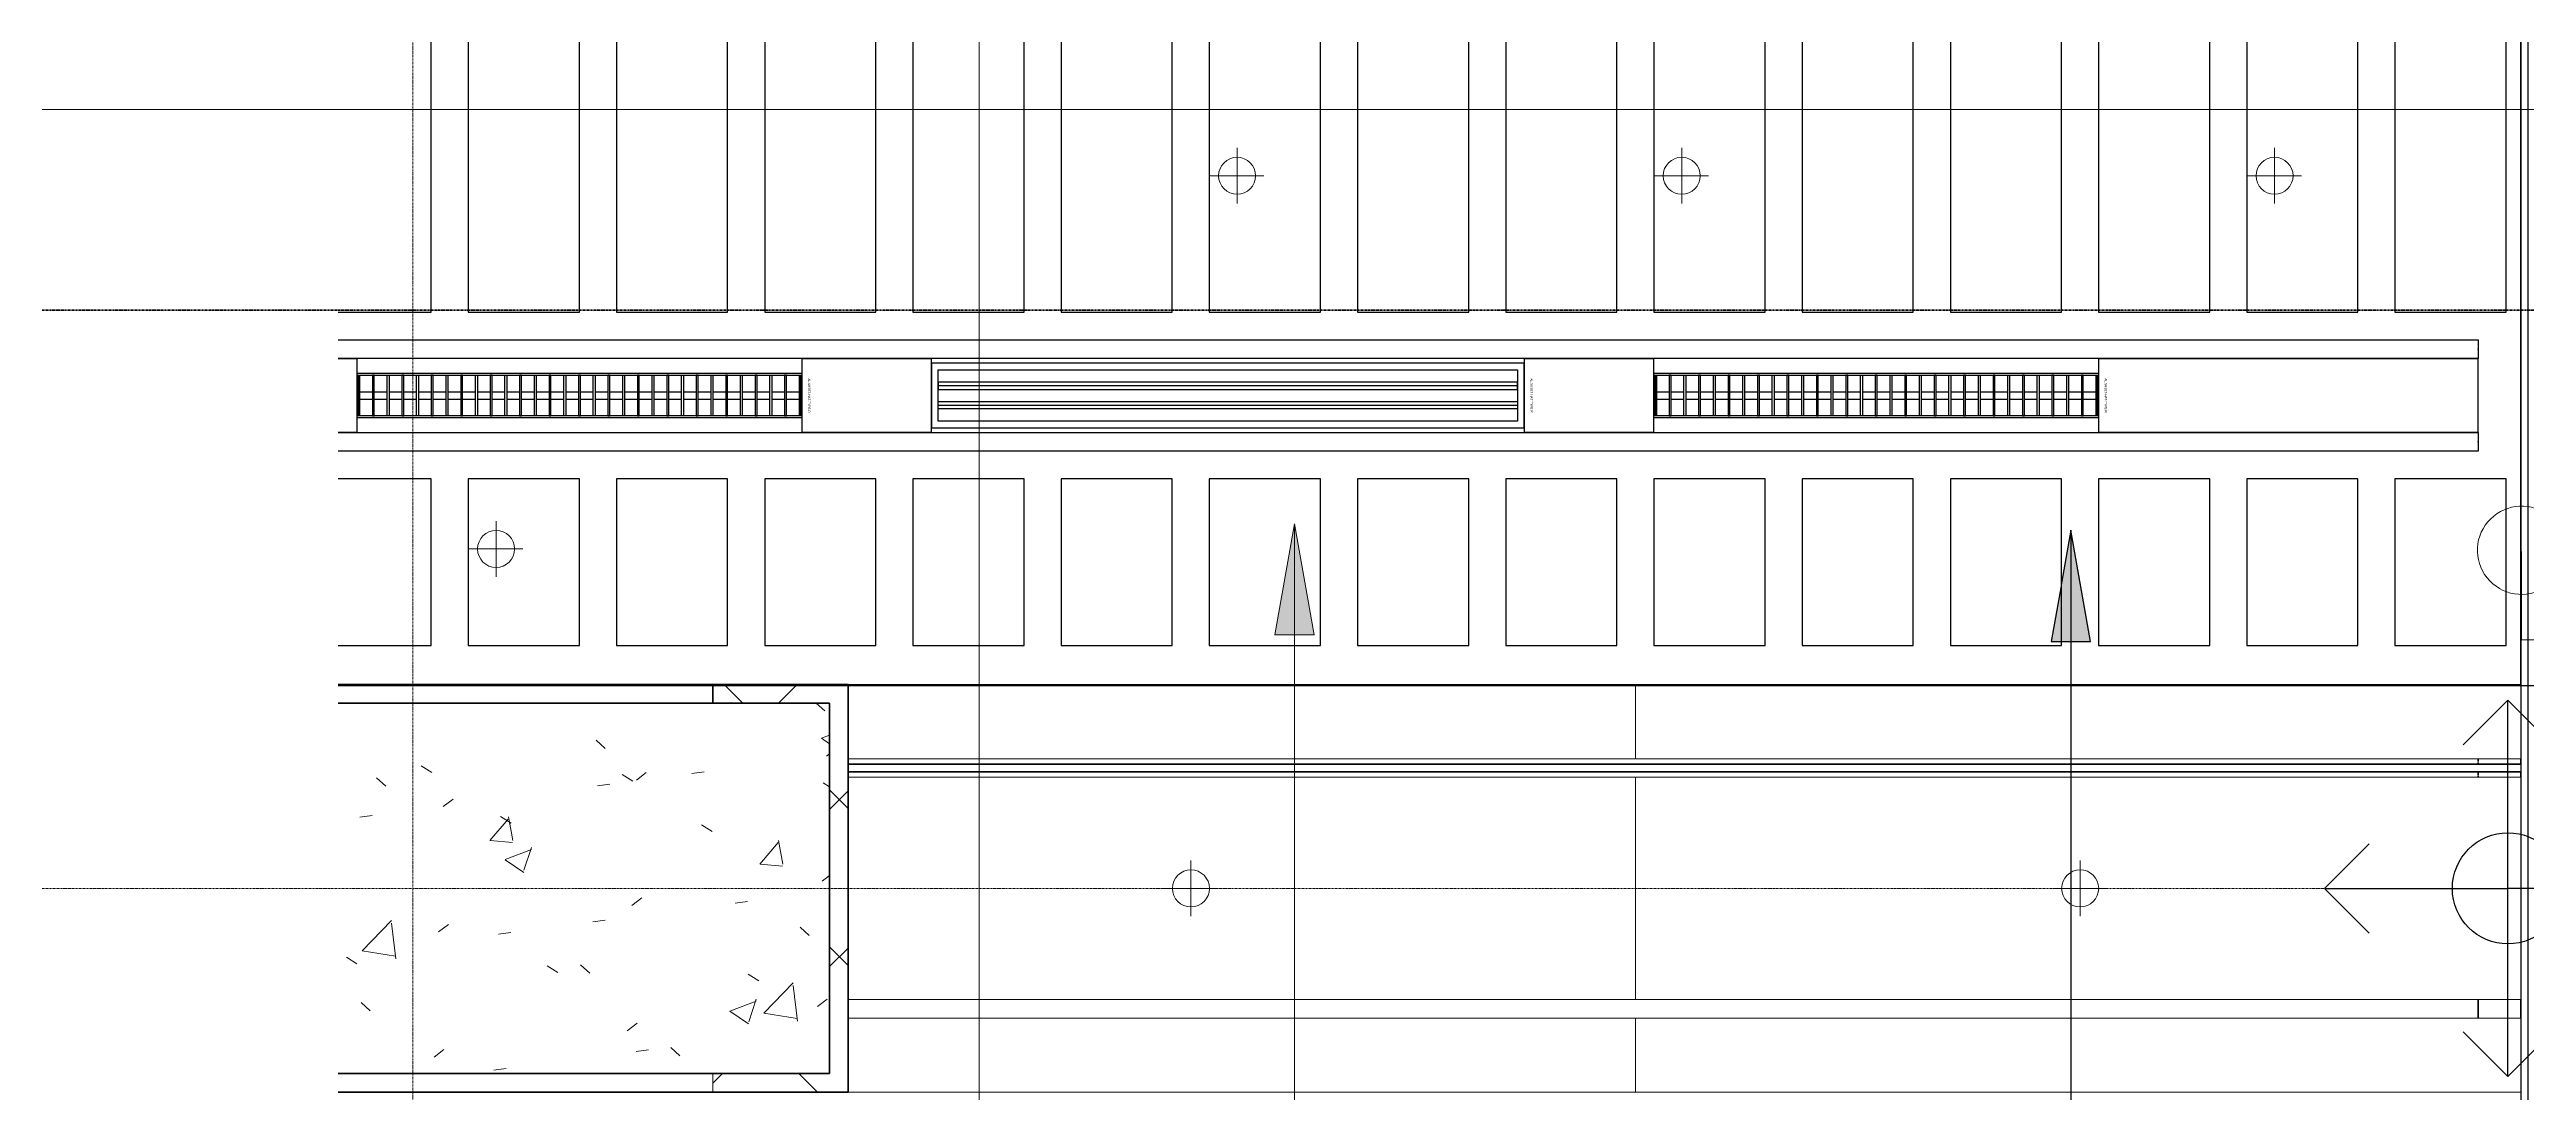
# Model space of a CAD drawing. Header units: millimetres. Extents: x -794868 to -715506, y -16735 to 22434.
# Drawn here: x -791263 to -784577, y 3028 to 5844 of the extents above; entities that cross this region are included whole.
import ezdxf
from ezdxf.enums import TextEntityAlignment as Align
from ezdxf.xclip import XClip

# ---------------------------------------------------------------- set-up
doc = ezdxf.new("R2010")
doc.units = ezdxf.units.MM
doc.header["$XCLIPFRAME"] = 0
doc.linetypes.add('- SOM Dash 1_8_', pattern=[4.7625, 3.175, -1.5875])
doc.linetypes.add('DPA_Grid _ Level 100', pattern=[10, 5.5, -1.6, 1.3, -1.6])
for name, color, linetype in [('000 - WIPEOUT', 250, 'Continuous'), ('001 - ASCESSORIES', 251, 'Continuous'), ('A04_TUBE SERIES', 2, 'Continuous'), ('A11_ALU.SOLID SHEET', 2, 'Continuous')]:
    doc.layers.add(name, color=color, linetype=linetype)
for name, color, linetype, lineweight in [('A-ANNO-NOTE', 3, 'Continuous', 25), ('A-COLS', 5, 'Continuous', 70), ('A-COLS-E', 1, 'Continuous', 35), ('A-DETL-GENF', 2, 'Continuous', 9), ('A-GLAZ-CURT', 2, 'Continuous', 9), ('A-WALL', 5, 'Continuous', 35), ('A-WALL-FNSH', 2, 'Continuous', 35), ('A-WALL-PATT', 1, 'Continuous', 35), ('E-LITE-EQPM', 2, 'Continuous', 9), ('G-ANNO-SECL', 3, 'Continuous', 9), ('G-ANNO-TEXT', 3, 'Continuous', 9), ('I-WALL-E', 2, 'Continuous', 35), ('S-GRID', 251, 'Continuous', 9), ('WALL-E', 2, 'Continuous', 35)]:
    doc.layers.add(name, color=color, linetype=linetype, lineweight=lineweight)
pattern_1 = [(45, (0, 0), (-212.13203, 212.13203), []), (135, (0, 0), (-212.13203, -212.13203), [])]

# ---------------------------------------------------------------- blocks, each defined once
blk = doc.blocks.new('M_Centreline - Centreline-12570908-4262-01 ENLARGED UPPER PLATFORM LEVEL - REFLECTED CEILING PLAN - SHEET 3')
at = {"layer": 'A-ANNO-NOTE', "lineweight": 18}
for p, q in [((-0.011, 0.592), (-0.011, -1.789)), ((-0.011, -1.789), (1.619, -1.789))]:
    blk.add_line(p, q, dxfattribs=at)
blk.add_arc((-0.011, 0.627), 1.191, 55.77551, 308.03717, dxfattribs=at)
blk = doc.blocks.new('DPA_AN_Setting out - Center-8732820-4262-01 ENLARGED UPPER PLATFORM LEVEL - REFLECTED CEILING PLAN - SHEET 3')
at = {"layer": 'A-ANNO-NOTE'}
for p, q in [((-1.206, 3.877), (0, 5.083)), ((1.206, 3.877), (0, 5.083)), ((0, 0), (0, 5.083)), ((-3.744, 1.206), (-4.95, 0)), ((3.744, 1.206), (4.95, 0)), ((-3.744, -1.206), (-4.95, 0)), ((-4.95, 0), (0, 0)), ((4.95, 0), (0, 0)), ((3.744, -1.206), (4.95, 0)), ((0, -5.083), (0, 0)), ((-1.206, -3.877), (0, -5.083)), ((1.206, -3.877), (0, -5.083))]:
    blk.add_line(p, q, dxfattribs=at)
blk.add_circle((0, 0), 1.5, dxfattribs=at)
blk = doc.blocks.new('DPA_AN_Section Line - UP-Left-16608795-4262-01 ENLARGED UPPER PLATFORM LEVEL - REFLECTED CEILING PLAN - SHEET 3')
at = {"layer": 'A-ANNO-NOTE', "lineweight": 9}
blk.add_line((7.5, 0), (170, 0), dxfattribs=at)
blk = doc.blocks.new('*U1978')
at = {"layer": 'S-GRID', "linetype": 'DPA_Grid _ Level 100'}
for p, q in [((-45600, -19375), (-45600, 17498.2)), ((23665.1, 0), (-49286.1, 0))]:
    blk.add_line(p, q, dxfattribs=at)
blk = doc.blocks.new('System Panel - DPA-AR_Metal Ceiling Rectangular Panel-13139266-4262-01 ENLARGED UPPER PLATFORM LEVEL - REFLECTED CEILING PLAN - SHEET 3')
at = {"layer": 'A-GLAZ-CURT'}
for p, q in [((-786982.4, 4129), (-789107.4, 4129)), ((-789107.4, 4129), (-789107.4, 3929)), ((-789107.4, 3929), (-789107.4, 4129)), ((-789107.4, 4129), (-786982.4, 4129)), ((-786982.4, 3929), (-786982.4, 4129)), ((-786982.4, 4129), (-786982.4, 3929)), ((-789107.4, 3929), (-786982.4, 3929)), ((-786982.4, 3929), (-789107.4, 3929))]:
    blk.add_line(p, q, dxfattribs=at)
blk = doc.blocks.new('System Panel - DPA-AR_Metal Ceiling Rectangular Panel-V15-4262-01 ENLARGED UPPER PLATFORM LEVEL - REFLECTED CEILING PLAN - SHEET 3')
at = {"layer": 'A-GLAZ-CURT'}
for p, q in [((-784592.4, 4129), (-786982.4, 4129)), ((-786982.4, 4129), (-786982.4, 3929)), ((-786982.4, 3929), (-786982.4, 4129)), ((-786982.4, 4129), (-784592.4, 4129)), ((-786982.4, 3929), (-784592.4, 3929)), ((-784592.4, 3929), (-786982.4, 3929))]:
    blk.add_line(p, q, dxfattribs=at)
blk = doc.blocks.new('System Panel - DPA-AR_Metal Ceiling Rectangular Panel-13139320-4262-01 ENLARGED UPPER PLATFORM LEVEL - REFLECTED CEILING PLAN - SHEET 3')
at = {"layer": 'A-GLAZ-CURT'}
for p, q in [((-786982.4, 3879), (-789107.4, 3879)), ((-789107.4, 3879), (-789107.4, 3279)), ((-789107.4, 3279), (-789107.4, 3879)), ((-789107.4, 3879), (-786982.4, 3879)), ((-786982.4, 3279), (-786982.4, 3879)), ((-786982.4, 3879), (-786982.4, 3279)), ((-789107.4, 3279), (-786982.4, 3279)), ((-786982.4, 3279), (-789107.4, 3279))]:
    blk.add_line(p, q, dxfattribs=at)
blk = doc.blocks.new('System Panel - DPA-AR_Metal Ceiling Rectangular Panel-13139299-4262-01 ENLARGED UPPER PLATFORM LEVEL - REFLECTED CEILING PLAN - SHEET 3')
at = {"layer": 'A-GLAZ-CURT'}
for p, q in [((-784592.3, 3879), (-786982.4, 3879)), ((-786982.4, 3879), (-786982.4, 3279)), ((-786982.4, 3279), (-786982.4, 3879)), ((-786982.4, 3879), (-784592.3, 3879)), ((-786982.4, 3279), (-784592.4, 3279)), ((-784592.4, 3279), (-786982.4, 3279))]:
    blk.add_line(p, q, dxfattribs=at)
blk = doc.blocks.new('*U685')
at = {"layer": 'A-GLAZ-CURT'}
for name, p in [('System Panel - DPA-AR_Metal Ceiling Rectangular Panel-13139266-4262-01 ENLARGED UPPER PLATFORM LEVEL - REFLECTED CEILING PLAN - SHEET 3', (744682.4, -3579)), ('System Panel - DPA-AR_Metal Ceiling Rectangular Panel-V15-4262-01 ENLARGED UPPER PLATFORM LEVEL - REFLECTED CEILING PLAN - SHEET 3', (744682.4, -3579)), ('System Panel - DPA-AR_Metal Ceiling Rectangular Panel-13139320-4262-01 ENLARGED UPPER PLATFORM LEVEL - REFLECTED CEILING PLAN - SHEET 3', (744682.4, -3579)), ('System Panel - DPA-AR_Metal Ceiling Rectangular Panel-13139299-4262-01 ENLARGED UPPER PLATFORM LEVEL - REFLECTED CEILING PLAN - SHEET 3', (744682.4, -3579)), ('System Panel - DPA-AR_Metal Ceiling Rectangular Panel-13139266-4262-01 ENLARGED UPPER PLATFORM LEVEL - REFLECTED CEILING PLAN - SHEET 3', (744682.4, -4479)), ('System Panel - DPA-AR_Metal Ceiling Rectangular Panel-V15-4262-01 ENLARGED UPPER PLATFORM LEVEL - REFLECTED CEILING PLAN - SHEET 3', (744682.4, -4479))]:
    blk.add_blockref(name, p, dxfattribs=at)
blk = doc.blocks.new('LGF_DL_SAA_LowPower_DL1a - LGF_DL_SAA_LowPower_DL1a-8832329-4160-01 UPPER PLATFORM LEVEL - REFLECTED CEILING PLAN')
at = {"layer": 'A-DETL-GENF'}
for p, q in [((0, 75), (0, -75)), ((72.5, 0), (-72.5, 0))]:
    blk.add_line(p, q, dxfattribs=at)
blk.add_circle((0, 0), 50, dxfattribs=at)
blk = doc.blocks.new('C-1-PP19-AR-4160-01-B_20250902-175713_EXDOWNLIGHT')
at = {"layer": 'E-LITE-EQPM', "extrusion": (0, 0, -1), "rotation": 180}
for p in [(43375, 1923.7), (42175, 1923.7), (40575, 1923.7), (45375, 916.3), (43499.6, 0), (41099.6, 0)]:
    blk.add_blockref('LGF_DL_SAA_LowPower_DL1a - LGF_DL_SAA_LowPower_DL1a-8832329-4160-01 UPPER PLATFORM LEVEL - REFLECTED CEILING PLAN', p, dxfattribs=at)
blk = doc.blocks.new('*U712')
at = {"layer": 'A11_ALU.SOLID SHEET', "color": 0}
blk.add_lwpolyline([(1290, -98.8), (1290, 98.8), (0, 98.8), (0, -98.8)], close=True, dxfattribs=at)
at = {"layer": 'Defpoints', "color": 250}
blk.add_point((0, 0), dxfattribs=at)
blk.add_text('AL.SHEET-HAT-TYPE-R', height=6, rotation=270, dxfattribs=at).set_placement((15, 0), align=Align.BOTTOM_CENTER)
blk = doc.blocks.new('*U713')
at = {"layer": 'A11_ALU.SOLID SHEET', "color": 0}
blk.add_lwpolyline([(350, -98.8), (350, 98.8), (0, 98.8), (0, -98.8)], close=True, dxfattribs=at)
at = {"layer": 'Defpoints', "color": 250}
blk.add_point((0, 0), dxfattribs=at)
blk.add_text('AL.SHEET-HAT-TYPE-R', height=6, rotation=270, dxfattribs=at).set_placement((15, 0), align=Align.BOTTOM_CENTER)
blk = doc.blocks.new('*U700')
at = {"layer": '001 - ASCESSORIES', "color": 0, "linetype": 'ByBlock'}
blk.add_lwpolyline([(800, 87.5), (-800, 87.5), (-800, -87.5), (800, -87.5)], close=True, dxfattribs=at)
at = {"layer": '001 - ASCESSORIES', "linetype": 'ByBlock'}
for points in [[(-781.5, 69), (781.5, 69), (781.5, -69), (-781.5, -69)], [(781.5, 36.3), (-781.5, 36.3), (-781.5, 16.3), (781.5, 16.3)], [(-781.5, -16.3), (781.5, -16.3), (781.5, -36.3), (-781.5, -36.3)]]:
    blk.add_lwpolyline(points, close=True, dxfattribs=at)
for points in [[(781.5, 26.3), (-781.5, 26.3)], [(-781.5, -26.3), (781.5, -26.3)]]:
    blk.add_lwpolyline(points, dxfattribs=at)
blk = doc.blocks.new('*U695')
at = {"color": 1}
blk.add_wipeout([(600, -60), (-600, -60), (-600, 60), (600, 60)], dxfattribs=at).dxf.layer = '000 - WIPEOUT'
at = {"layer": '001 - ASCESSORIES', "color": 0}
blk.add_lwpolyline([(600, -60), (-600, -60), (-600, 60), (600, 60)], close=True, dxfattribs=at)
at = {"layer": '001 - ASCESSORIES'}
for points in [[(-593.5, -55), (-598.5, -55), (-598.5, 55), (-593.5, 55)], [(595, -55), (-595, -55), (-595, 55), (595, 55)], [(-558.8, -55), (-553.8, -55), (-553.8, 55), (-558.8, 55)], [(-514, -55), (-519, -55), (-519, 55), (-514, 55)], [(-479.3, -55), (-474.3, -55), (-474.3, 55), (-479.3, 55)], [(-434.6, -55), (-439.6, -55), (-439.6, 55), (-434.6, 55)], [(-399.8, -55), (-394.8, -55), (-394.8, 55), (-399.8, 55)], [(-355.1, -55), (-360.1, -55), (-360.1, 55), (-355.1, 55)], [(-320.4, -55), (-315.4, -55), (-315.4, 55), (-320.4, 55)], [(-275.6, -55), (-280.6, -55), (-280.6, 55), (-275.6, 55)], [(-240.9, -55), (-235.9, -55), (-235.9, 55), (-240.9, 55)], [(-196.2, -55), (-201.2, -55), (-201.2, 55), (-196.2, 55)], [(-161.4, -55), (-156.4, -55), (-156.4, 55), (-161.4, 55)], [(-116.7, -55), (-121.7, -55), (-121.7, 55), (-116.7, 55)], [(-82, -55), (-77, -55), (-77, 55), (-82, 55)], [(-37.2, -55), (-42.2, -55), (-42.2, 55), (-37.2, 55)], [(-2.5, -55), (2.5, -55), (2.5, 55), (-2.5, 55)], [(42.2, -55), (37.2, -55), (37.2, 55), (42.2, 55)], [(77, -55), (82, -55), (82, 55), (77, 55)], [(121.7, -55), (116.7, -55), (116.7, 55), (121.7, 55)], [(156.4, -55), (161.4, -55), (161.4, 55), (156.4, 55)], [(201.2, -55), (196.2, -55), (196.2, 55), (201.2, 55)], [(235.9, -55), (240.9, -55), (240.9, 55), (235.9, 55)], [(280.6, -55), (275.6, -55), (275.6, 55), (280.6, 55)], [(315.4, -55), (320.4, -55), (320.4, 55), (315.4, 55)], [(360.1, -55), (355.1, -55), (355.1, 55), (360.1, 55)], [(394.8, -55), (399.8, -55), (399.8, 55), (394.8, 55)], [(439.6, -55), (434.6, -55), (434.6, 55), (439.6, 55)], [(474.3, -55), (479.3, -55), (479.3, 55), (474.3, 55)], [(519, -55), (514, -55), (514, 55), (519, 55)], [(553.8, -55), (558.8, -55), (558.8, 55), (553.8, 55)], [(598.5, -55), (593.5, -55), (593.5, 55), (598.5, 55)]]:
    blk.add_lwpolyline(points, close=True, dxfattribs=at)
for points in [[(-593.5, 10), (-558.8, 10)], [(-553.8, 10), (-519, 10)], [(-514, 10), (-479.3, 10)], [(-474.3, 10), (-439.6, 10)], [(-434.6, 10), (-399.8, 10)], [(-394.8, 10), (-360.1, 10)], [(-355.1, 10), (-320.4, 10)], [(-315.4, 10), (-280.6, 10)], [(-275.6, 10), (-240.9, 10)], [(-235.9, 10), (-201.2, 10)], [(-196.2, 10), (-161.4, 10)], [(-156.4, 10), (-121.7, 10)], [(-116.7, 10), (-82, 10)], [(-77, 10), (-42.2, 10)], [(-37.2, 10), (-2.5, 10)], [(2.5, 10), (37.2, 10)], [(42.2, 10), (77, 10)], [(82, 10), (116.7, 10)], [(121.7, 10), (156.4, 10)], [(161.4, 10), (196.2, 10)], [(201.2, 10), (235.9, 10)], [(240.9, 10), (275.6, 10)], [(280.6, 10), (315.4, 10)], [(320.4, 10), (355.1, 10)], [(360.1, 10), (394.8, 10)], [(399.8, 10), (434.6, 10)], [(439.6, 10), (474.3, 10)], [(479.3, 10), (514, 10)], [(519, 10), (553.8, 10)], [(558.8, 10), (593.5, 10)], [(-593.5, -10), (-558.8, -10)], [(-553.8, -10), (-519, -10)], [(-514, -10), (-479.3, -10)], [(-474.3, -10), (-439.6, -10)], [(-434.6, -10), (-399.8, -10)], [(-394.8, -10), (-360.1, -10)], [(-355.1, -10), (-320.4, -10)], [(-315.4, -10), (-280.6, -10)], [(-275.6, -10), (-240.9, -10)], [(-235.9, -10), (-201.2, -10)], [(-196.2, -10), (-161.4, -10)], [(-156.4, -10), (-121.7, -10)], [(-116.7, -10), (-82, -10)], [(-77, -10), (-42.2, -10)], [(-37.2, -10), (-2.5, -10)], [(2.5, -10), (37.2, -10)], [(42.2, -10), (77, -10)], [(82, -10), (116.7, -10)], [(121.7, -10), (156.4, -10)], [(161.4, -10), (196.2, -10)], [(201.2, -10), (235.9, -10)], [(240.9, -10), (275.6, -10)], [(280.6, -10), (315.4, -10)], [(320.4, -10), (355.1, -10)], [(360.1, -10), (394.8, -10)], [(399.8, -10), (434.6, -10)], [(439.6, -10), (474.3, -10)], [(479.3, -10), (514, -10)], [(519, -10), (553.8, -10)], [(558.8, -10), (593.5, -10)]]:
    blk.add_lwpolyline(points, dxfattribs=at)
blk = doc.blocks.new('*U714')
at = {"layer": 'A11_ALU.SOLID SHEET', "color": 0}
blk.add_lwpolyline([(1025, -98.8), (1025, 98.8), (0, 98.8), (0, -98.8)], close=True, dxfattribs=at)
at = {"layer": 'Defpoints', "color": 250}
blk.add_point((0, 0), dxfattribs=at)
blk.add_text('AL.SHEET-HAT-TYPE-R', height=6, rotation=270, dxfattribs=at).set_placement((15, 0), align=Align.BOTTOM_CENTER)
blk = doc.blocks.new('*U715')
blk.add_attdef('EXTR.OVL-LENGTH_', (-25, -59.1), '', height=5)
blk.add_wipeout([(-25, 0), (25, 0), (25, 7015), (-25, 7015)]).dxf.layer = '000 - WIPEOUT'
blk.add_point((0, 0))
at = {"layer": 'A04_TUBE SERIES', "color": 0}
blk.add_lwpolyline([(-25, 0), (25, 0), (25, 7015), (-25, 7015)], close=True, dxfattribs=at)
blk = doc.blocks.new('*U1039')
at = {"color": 3}
for points in [[(-225, 2350), (225, 2350), (225, 2050), (-225, 2050)], [(-225, 1950), (225, 1950), (225, 1650), (-225, 1650)], [(-225, 1550), (225, 1550), (225, 1250), (-225, 1250)], [(-225, 1150), (225, 1150), (225, 850), (-225, 850)], [(-225, 750), (225, 750), (225, 450), (-225, 450)], [(-225, 350), (225, 350), (225, 50), (-225, 50)], [(-225, -50), (225, -50), (225, -350), (-225, -350)], [(-225, -450), (225, -450), (225, -750), (-225, -750)], [(-225, -850), (225, -850), (225, -1150), (-225, -1150)], [(-225, -1250), (225, -1250), (225, -1550), (-225, -1550)], [(-225, -1650), (225, -1650), (225, -1950), (-225, -1950)], [(-225, -2050), (225, -2050), (225, -2350), (-225, -2350)], [(-225, -2450), (225, -2450), (225, -2750), (-225, -2750)], [(-225, -2850), (225, -2850), (225, -3150), (-225, -3150)], [(-225, -3250), (225, -3250), (225, -3550), (-225, -3550)]]:
    blk.add_wipeout(points, dxfattribs=at).dxf.layer = '000 - WIPEOUT'
at = {"layer": 'A11_ALU.SOLID SHEET', "color": 0, "linetype": 'ByBlock'}
for points in [[(-225, 2050), (225, 2050), (225, 2350), (-225, 2350)], [(-225, 1650), (225, 1650), (225, 1950), (-225, 1950)], [(-225, 1250), (225, 1250), (225, 1550), (-225, 1550)], [(-225, 850), (225, 850), (225, 1150), (-225, 1150)], [(-225, 450), (225, 450), (225, 750), (-225, 750)], [(-225, 50), (225, 50), (225, 350), (-225, 350)], [(-225, -350), (225, -350), (225, -50), (-225, -50)], [(-225, -750), (225, -750), (225, -450), (-225, -450)], [(-225, -1150), (225, -1150), (225, -850), (-225, -850)], [(-225, -1550), (225, -1550), (225, -1250), (-225, -1250)], [(-225, -1950), (225, -1950), (225, -1650), (-225, -1650)], [(-225, -2350), (225, -2350), (225, -2050), (-225, -2050)], [(-225, -2750), (225, -2750), (225, -2450), (-225, -2450)], [(-225, -3150), (225, -3150), (225, -2850), (-225, -2850)], [(-225, -3550), (225, -3550), (225, -3250), (-225, -3250)]]:
    blk.add_lwpolyline(points, close=True, dxfattribs=at)
blk = doc.blocks.new('*U1036')
at = {"color": 3}
for points in [[(-875, 950), (875, 950), (875, 650), (-875, 650)], [(-875, 550), (875, 550), (875, 250), (-875, 250)], [(-875, 150), (875, 150), (875, -150), (-875, -150)], [(-875, -250), (875, -250), (875, -550), (-875, -550)], [(-875, -650), (875, -650), (875, -950), (-875, -950)]]:
    blk.add_wipeout(points, dxfattribs=at).dxf.layer = '000 - WIPEOUT'
at = {"layer": 'A11_ALU.SOLID SHEET', "color": 0, "linetype": 'ByBlock'}
for points in [[(-875, 650), (875, 650), (875, 950), (-875, 950)], [(-875, 250), (875, 250), (875, 550), (-875, 550)], [(-875, -150), (875, -150), (875, 150), (-875, 150)], [(-875, -550), (875, -550), (875, -250), (-875, -250)], [(-875, -950), (875, -950), (875, -650), (-875, -650)]]:
    blk.add_lwpolyline(points, close=True, dxfattribs=at)
blk = doc.blocks.new('*U1041')
at = {"color": 3}
for points in [[(-412.5, 2350), (412.5, 2350), (412.5, 2050), (-412.5, 2050)], [(-412.5, 1950), (412.5, 1950), (412.5, 1650), (-412.5, 1650)], [(-412.5, 1550), (412.5, 1550), (412.5, 1250), (-412.5, 1250)], [(-412.5, 1150), (412.5, 1150), (412.5, 850), (-412.5, 850)], [(-412.5, 750), (412.5, 750), (412.5, 450), (-412.5, 450)], [(-412.5, 350), (412.5, 350), (412.5, 50), (-412.5, 50)], [(-412.5, -50), (412.5, -50), (412.5, -350), (-412.5, -350)], [(-412.5, -450), (412.5, -450), (412.5, -750), (-412.5, -750)], [(-412.5, -850), (412.5, -850), (412.5, -1150), (-412.5, -1150)], [(-412.5, -1250), (412.5, -1250), (412.5, -1550), (-412.5, -1550)], [(-412.5, -1650), (412.5, -1650), (412.5, -1950), (-412.5, -1950)], [(-412.5, -2050), (412.5, -2050), (412.5, -2350), (-412.5, -2350)]]:
    blk.add_wipeout(points, dxfattribs=at).dxf.layer = '000 - WIPEOUT'
at = {"layer": 'A11_ALU.SOLID SHEET', "color": 0, "linetype": 'ByBlock'}
for points in [[(-412.5, 2050), (412.5, 2050), (412.5, 2350), (-412.5, 2350)], [(-412.5, 1650), (412.5, 1650), (412.5, 1950), (-412.5, 1950)], [(-412.5, 1250), (412.5, 1250), (412.5, 1550), (-412.5, 1550)], [(-412.5, 850), (412.5, 850), (412.5, 1150), (-412.5, 1150)], [(-412.5, 450), (412.5, 450), (412.5, 750), (-412.5, 750)], [(-412.5, 50), (412.5, 50), (412.5, 350), (-412.5, 350)], [(-412.5, -350), (412.5, -350), (412.5, -50), (-412.5, -50)], [(-412.5, -750), (412.5, -750), (412.5, -450), (-412.5, -450)], [(-412.5, -1150), (412.5, -1150), (412.5, -850), (-412.5, -850)], [(-412.5, -1550), (412.5, -1550), (412.5, -1250), (-412.5, -1250)], [(-412.5, -1950), (412.5, -1950), (412.5, -1650), (-412.5, -1650)], [(-412.5, -2350), (412.5, -2350), (412.5, -2050), (-412.5, -2050)]]:
    blk.add_lwpolyline(points, close=True, dxfattribs=at)
blk = doc.blocks.new('*U2281')
for points in [[(-35296.6, 2495), (-44500, 2495), (-44500, 4315), (-47139.6, 4315), (-47139.6, 548), (-32660.4, 548), (-32660.4, 4315), (-35296.6, 4315)], [(-39910, -3555), (-39890, -3555), (-39890, 2495), (-39910, 2495)]]:
    blk.add_lwpolyline(points, close=True)
at = {"layer": 'A11_ALU.SOLID SHEET', "linetype": 'ByBlock'}
blk.add_lwpolyline([(-44750, 2505.5), (-44600, 2505.5), (-44600, 3305.5), (-45050, 3305.5), (-45050, 1555.5), (-44750, 1555.5)], close=True, dxfattribs=at)
blk.add_blockref('*U700', (-43400, 1330.5))
at = {"layer": 'A11_ALU.SOLID SHEET', "color": 1}
for name, p in [('*U712', (-47040, 1330.5)), ('*U713', (-44550, 1330.5)), ('*U713', (-42600, 1330.5)), ('*U714', (-41050, 1330.5))]:
    blk.add_blockref(name, p, dxfattribs=at)
for p in [(-45150, 1330.5), (-41650, 1330.5)]:
    blk.add_blockref('*U695', p)
at = {"layer": 'A04_TUBE SERIES', "color": 0, "linetype": 'ByBlock', "xscale": -1, "rotation": 90}
for p in [(-40025, 1455.5), (-40025, 1205.5)]:
    blk.add_blockref('*U715', p, dxfattribs=at)
at = {"layer": 'A11_ALU.SOLID SHEET', "color": 0, "linetype": 'ByBlock', "rotation": 90}
for name, p in [('*U1036', (-46100, 2430.5)), ('*U1041', (-42300, 1968)), ('*U1039', (-43500, 880.5))]:
    blk.add_blockref(name, p, dxfattribs=at)
blk.add_lwpolyline([(-39910, 2495), (-44500, 2495), (-44500, 4315), (-47139.6, 4315), (-47139.6, 548), (-39910, 548)], close=True)

msp = doc.modelspace()

# ---------------------------------------------------------------- block references
at = {"layer": 'A11_ALU.SOLID SHEET'}
ref = msp.add_blockref('*U2281', (-744682.4, 3579), dxfattribs=at)
XClip(ref).set_block_clipping_path([(-45801.3280238605, -9620.0077451947), (23704.0078937773, 10334.9999958097)])

# ---------------------------------------------------------------- next in the draw order: hatches: boundary and pattern name
at = {"layer": 'A-ANNO-NOTE'}
msp.add_hatch(color=256, dxfattribs=at).paths.add_polyline_path([(-785807, 4545.9), (-785859.9, 4245.9), (-785754.1, 4245.9)])
at = {"layer": 'A-COLS-E', "lineweight": 9}
h = msp.add_hatch(dxfattribs=at)
h.set_pattern_fill('FP_1', color=256, style=0, pattern_type=2)
h.set_pattern_definition([(50, (0, 0), (728.7365, -63.7558), [76.2, -838.2]), (355, (0, 0), (-140.9716, 764.2276), [60.96, -670.56]), (100.451, (60.7, -5.3), (587.77, 700.46675), [64.76, -712.36]), (46.184, (0, 203.2), (1084.3162, -168.171), [114.3, -1257.3]), (96.636, (90.4, 189.2), (949.6099, 989.7098), [97.14, -1068.54]), (351.184, (0, 203.2), (949.6206, 989.7012), [91.44, -1005.84]), (21, (101.6, 152.4), (606.45787, -409.06057), [76.2, -838.2]), (326, (101.6, 152.4), (247.20834, 736.7529), [60.96, -670.56]), (71.451, (152.14, 118.3), (853.66825, 327.6855), [64.76, -712.36]), (37.5, (0, 0), (12.35469, 338.22012), [33.528, -628.904, 33.528, -647.192, -673.1]), (37.5, (0, 0), (12.35469, 338.22012), [-1343.152, 33.528, -639.572]), (7.5, (0, 0), (267.27887, 400.72213), [33.528, -354.584, 33.528, -613.664, -256.54]), (7.5, (0, 0), (267.27887, 400.72213), [-1035.304, 33.528, -223.012]), (327.5, (-226.57, 0), (542.36333, -22.91534), [33.528, -220.472, 33.528, -758.952, -1051.56]), (327.5, (-226.57, 0), (542.36333, -22.91534), [-1046.48, 33.528, -1018.032]), (317.5, (-328.17, 0), (592.51696, 101.7071), [33.528, -296.672, 33.528, -492.76, -746.76]), (317.5, (-328.17, 0), (592.51696, 101.7071), [-856.488, 33.528, -713.232])])
h.paths.add_polyline_path([(-789157.4, 3079), (-789157.4, 4079), (-790483.7, 4079), (-790483.7, 3079)])
at = {"layer": 'A-WALL-PATT', "lineweight": 9}
h = msp.add_hatch(dxfattribs=at)
h.set_pattern_fill('FP_3', color=256, style=0, pattern_type=2)
h.set_pattern_definition(pattern_1)
h.paths.add_polyline_path([(-789472.3, 4079), (-789157.4, 4079), (-789157.4, 4129), (-789472.3, 4129)])
h = msp.add_hatch(dxfattribs=at)
h.set_pattern_fill('FP_3', color=256, style=0, pattern_type=2)
h.set_pattern_definition(pattern_1)
h.paths.add_polyline_path([(-789157.4, 3079), (-789107.4, 3079), (-789107.4, 4129), (-789157.4, 4129), (-789157.4, 3755.8)])
h = msp.add_hatch(dxfattribs=at)
h.set_pattern_fill('FP_3', color=256, style=0, pattern_type=2)
h.set_pattern_definition(pattern_1)
h.paths.add_polyline_path([(-789107.4, 3029), (-789107.4, 3079), (-789472.3, 3079), (-789472.3, 3029)])
at = {"layer": 'G-ANNO-TEXT'}
msp.add_hatch(color=7, dxfattribs=at).paths.add_polyline_path([(-787902.5, 4563.1), (-787955.4, 4263.1), (-787849.6, 4263.1)])

# ---------------------------------------------------------------- next in the draw order: linework, layer by layer
at = {"layer": 'A-ANNO-NOTE'}
for p, q in [((-785807, 4545.9), (-785859.9, 4245.9)), ((-785754.1, 4245.9), (-785807, 4545.9)), ((-785807, 4545.9), (-785807, -2837.4)), ((-785859.9, 4245.9), (-785754.1, 4245.9))]:
    msp.add_line(p, q, dxfattribs=at)
at = {"layer": 'A-COLS'}
for p, q in [((-790483.7, 4079), (-789157.4, 4079)), ((-789157.4, 4079), (-789157.4, 3079)), ((-789157.4, 3079), (-790483.7, 3079))]:
    msp.add_line(p, q, dxfattribs=at)
at = {"layer": 'A-WALL', "lineweight": 9}
for p, q in [((-789472.3, 3029), (-789472.3, 3079)), ((-789472.3, 3079), (-789472.3, 3029))]:
    msp.add_line(p, q, dxfattribs=at)
at = {"layer": 'A-WALL-FNSH', "color": 250}
for p, q in [((-790483.7, 4129), (-789472.3, 4129)), ((-789472.3, 4079), (-790483.7, 4079)), ((-789472.3, 4129), (-789157.4, 4129)), ((-789472.3, 4079), (-789472.3, 4129)), ((-789472.3, 4129), (-789472.3, 4079)), ((-789157.4, 4079), (-789472.3, 4079)), ((-789157.4, 4129), (-789107.4, 4129)), ((-789157.4, 3079), (-789157.4, 4079)), ((-789107.4, 4129), (-789107.4, 3079)), ((-790483.7, 3079), (-789472.3, 3079)), ((-789472.3, 3079), (-789157.4, 3079)), ((-789107.4, 3079), (-789107.4, 3029)), ((-789472.3, 3029), (-790483.7, 3029)), ((-789107.4, 3029), (-789472.3, 3029))]:
    msp.add_line(p, q, dxfattribs=at)
at = {"layer": 'G-ANNO-SECL', "linetype": 'DPA_Grid _ Level 100', "lineweight": 50}
msp.add_line((-792512.5, 5139.9), (-718440.1, 5139.9), dxfattribs=at)
at = {"layer": 'G-ANNO-TEXT', "color": 10}
for p, q in [((-788753.8, 6217.2), (-788753.8, -9495.4)), ((-787902.5, 4563.1), (-787955.4, 4263.1)), ((-787849.6, 4263.1), (-787902.5, 4563.1)), ((-787902.5, 4563.1), (-787902.5, -2952.7)), ((-787955.4, 4263.1), (-787849.6, 4263.1))]:
    msp.add_line(p, q, dxfattribs=at)
at = {"layer": 'I-WALL-E'}
for p, q in [((-789107.4, 3914), (-784592.4, 3914)), ((-784592.4, 3914), (-789107.4, 3914)), ((-789107.4, 3894), (-789107.4, 3914)), ((-789107.4, 3914), (-784592.4, 3914)), ((-784592.4, 3914), (-789107.4, 3914)), ((-789107.4, 3894), (-789107.4, 3914)), ((-789107.4, 3914), (-784592.4, 3914)), ((-784592.4, 3914), (-789107.4, 3914)), ((-789107.4, 3894), (-789107.4, 3914)), ((-789107.4, 3894), (-784592.4, 3894)), ((-784592.4, 3894), (-789107.4, 3894)), ((-789107.4, 3894), (-784592.4, 3894)), ((-784592.4, 3894), (-789107.4, 3894)), ((-789107.4, 3894), (-784592.4, 3894)), ((-784592.4, 3894), (-789107.4, 3894)), ((-784592.4, 3914), (-784592.4, 3929)), ((-784592.4, 3879), (-784592.4, 3894)), ((-784592.4, 3229), (-784592.4, 3279))]:
    msp.add_line(p, q, dxfattribs=at)
at = {"layer": 'I-WALL-E', "color": 8, "linetype": '- SOM Dash 1_8_'}
for p, q in [((-784707.4, 3914), (-784707.4, 3929)), ((-784707.4, 3914), (-784707.4, 3929)), ((-784707.4, 3914), (-784707.4, 3929)), ((-784707.4, 3914), (-784707.4, 3929)), ((-784707.4, 3879), (-784707.4, 3894)), ((-784707.4, 3879), (-784707.4, 3894)), ((-784707.4, 3879), (-784707.4, 3894)), ((-784707.4, 3879), (-784707.4, 3894)), ((-784707.4, 3279), (-784707.4, 3229)), ((-784707.4, 3229), (-784707.4, 3279))]:
    msp.add_line(p, q, dxfattribs=at)
at = {"layer": 'WALL-E'}
for p, q in [((-789472.3, 4129), (-790483.7, 4129)), ((-790483.7, 4079), (-789472.3, 4079)), ((-789472.3, 4079), (-789472.3, 4129)), ((-789472.3, 3079), (-790483.7, 3079)), ((-790483.7, 3029), (-789472.3, 3029))]:
    msp.add_line(p, q, dxfattribs=at)

# ---------------------------------------------------------------- next in the draw order: block references
for name in ['*U1978', '*U685']:
    msp.add_blockref(name, (-744682.4, 3579))
ref = msp.add_blockref('C-1-PP19-AR-4160-01-B_20250902-175713_EXDOWNLIGHT', (-744682.4, 3579))
XClip(ref).set_block_clipping_path([(-45801.3280238605, -9620.0077451947), (23704.0078937773, 10334.9999958097)])
at = {"layer": 'A-ANNO-NOTE', "xscale": 100, "yscale": 100, "zscale": 100, "rotation": 180}
msp.add_blockref('DPA_AN_Section Line - UP-Left-16608795-4262-01 ENLARGED UPPER PLATFORM LEVEL - REFLECTED CEILING PLAN - SHEET 3', (-774542.4, 5681.7), dxfattribs=at)
at = {"layer": 'A-ANNO-NOTE', "xscale": 100, "yscale": 100, "zscale": 100}
for name, p in [('M_Centreline - Centreline-12570908-4262-01 ENLARGED UPPER PLATFORM LEVEL - REFLECTED CEILING PLAN - SHEET 3', (-784589.6, 4429)), ('DPA_AN_Setting out - Center-8732820-4262-01 ENLARGED UPPER PLATFORM LEVEL - REFLECTED CEILING PLAN - SHEET 3', (-784627.4, 3579))]:
    msp.add_blockref(name, p, dxfattribs=at)

doc.saveas('drawing.dxf')
